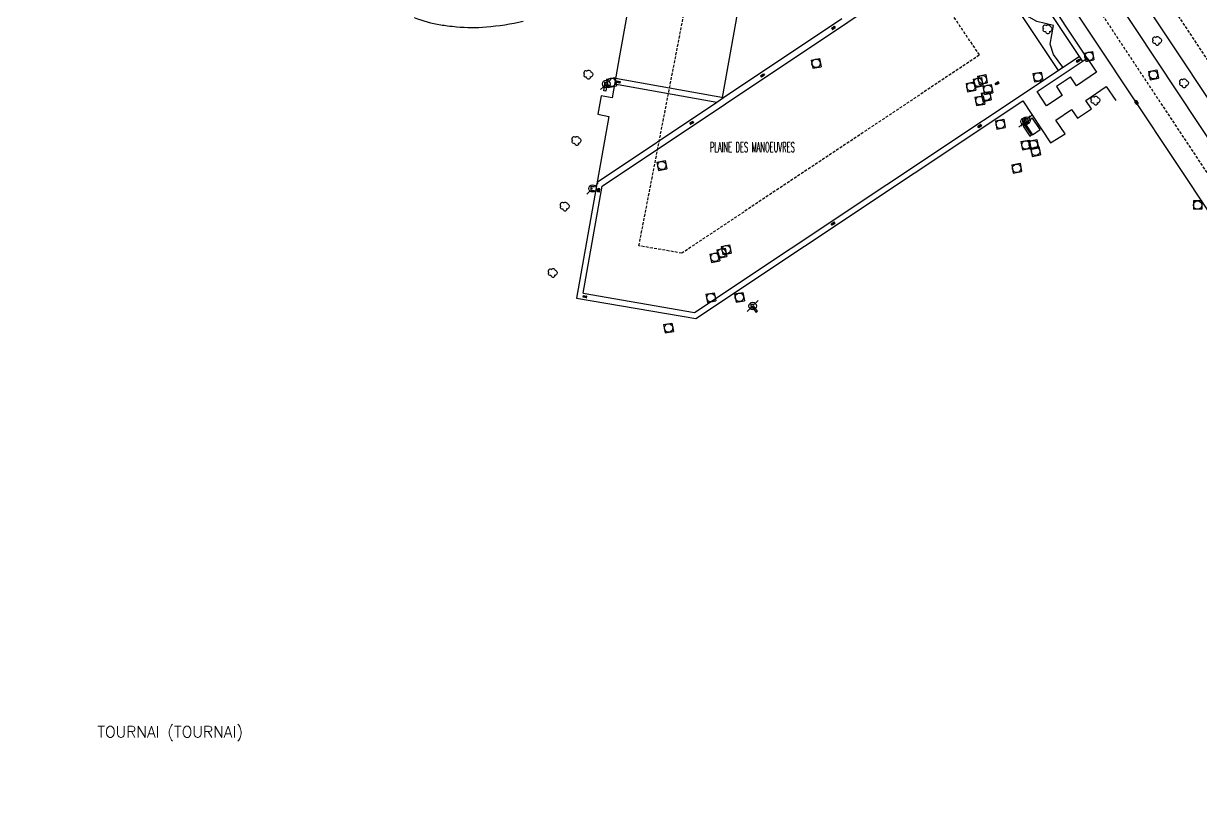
# Model space of a CAD drawing. Header units: millimetres. Extents: x 80000 to 81000, y 144000 to 145000.
# Drawn here: x 80000 to 80209, y 144000 to 144138.5 of the extents above; entities that cross this region are included whole.
import ezdxf
from ezdxf.enums import TextEntityAlignment as Align

# ---------------------------------------------------------------- set-up
doc = ezdxf.new("R2010")
doc.units = ezdxf.units.MM
doc.linetypes.add('DASHED', pattern=[0.75, 0.5, -0.25])
doc.layers.get('0').update_dxf_attribs({"linetype": 'CONTINUOUS'})
for name, color, linetype in [('W0001', 6, 'DASHED'), ('W0008', 7, 'CONTINUOUS'), ('W0100', 7, 'CONTINUOUS'), ('W0300', 7, 'CONTINUOUS'), ('W0400', 7, 'CONTINUOUS'), ('W0420', 7, 'CONTINUOUS'), ('W0471', 7, 'CONTINUOUS'), ('W0980', 7, 'CONTINUOUS'), ('W0989', 7, 'CONTINUOUS')]:
    doc.layers.add(name, color=color, linetype=linetype)
doc.styles.get("Standard").update_dxf_attribs({"font": 'romans.shx', "width": 0.85})

# ---------------------------------------------------------------- blocks, each defined once
blk = doc.blocks.new('T400')
for p, q in [((-0.15, 0.3), (0.15, 0.3)), ((-0.15, -0.25), (-0.15, 0.3)), ((-0.15, 0.15), (0.15, 0.15)), ((-0.15, 0), (0.15, 0)), ((0.15, 0.3), (0.15, -0.25)), ((-0.15, -0.15), (0.15, -0.15)), ((-0.15, -0.25), (-0.15, -0.3)), ((-0.15, -0.3), (0.15, -0.3)), ((0.15, -0.3), (0.15, -0.25))]:
    blk.add_line(p, q)
blk = doc.blocks.new('T420')
for p, q in [((0.75, 0.75), (-0.75, 0.75)), ((-0.75, 0.75), (-0.75, -0.75)), ((0.75, 0.75), (0.75, -0.75)), ((0.75, -0.75), (-0.75, -0.75))]:
    blk.add_line(p, q)
blk.add_ellipse((0, 0), major_axis=(-0.53, 0.53), ratio=1, start_param=3.926991, end_param=10.210176)
blk = doc.blocks.new('T471')
for p, q in [((-0.333334, 0.333334), (-0.333334, -0.333334)), ((-0.333334, 0.333334), (0.333334, 0.333334)), ((-0.333334, 0), (0, 0)), ((0.500001, 0.500001), (1.000002, 1.000002)), ((-0.500001, -0.500001), (-1.000002, -1.000002)), ((-0.333334, -0.333334), (0.333334, -0.333334))]:
    blk.add_line(p, q)
blk.add_ellipse((0, 0), major_axis=(0.471405, 0.471405), ratio=1, start_param=5.4977871438, end_param=11.780972451)
blk = doc.blocks.new('T300')
for p, q in [((-0.8, 0.51), (-0.86, 0.34)), ((-0.86, 0.34), (-0.86, 0.17)), ((-0.86, 0.17), (-0.74, 0.06)), ((-0.69, 0.63), (-0.8, 0.51)), ((-0.8, -0.06), (-0.74, 0.06)), ((-0.74, 0.06), (-0.69, 0.11)), ((-0.57, 0.69), (-0.69, 0.63)), ((-0.46, 0.69), (-0.57, 0.69)), ((-0.29, 0.63), (-0.46, 0.69)), ((-0.29, 0.63), (-0.17, 0.74)), ((-0.23, 0.57), (-0.29, 0.63)), ((-0.17, 0.74), (-0.06, 0.8)), ((-0.06, 0.8), (0.06, 0.8)), ((0.06, 0.8), (0.23, 0.74)), ((0.23, 0.74), (0.34, 0.63)), ((0.34, 0.63), (0.4, 0.51)), ((0.46, 0.46), (0.34, 0.46)), ((0.4, 0.51), (0.4, 0.46)), ((0.57, 0.4), (0.46, 0.46)), ((0.57, 0.4), (0.69, 0.29)), ((0.69, 0.29), (0.74, 0.17)), ((0.74, 0.06), (0.69, -0.17)), ((0.74, 0.17), (0.74, 0.06)), ((-0.8, -0.17), (-0.8, -0.06)), ((-0.8, -0.23), (-0.8, -0.17)), ((-0.74, -0.34), (-0.8, -0.23)), ((-0.69, -0.4), (-0.74, -0.34)), ((-0.51, -0.46), (-0.69, -0.4)), ((-0.4, -0.46), (-0.51, -0.46)), ((-0.4, -0.46), (-0.34, -0.46)), ((-0.34, -0.46), (-0.34, -0.4)), ((-0.34, -0.51), (-0.34, -0.46)), ((-0.29, -0.63), (-0.34, -0.51)), ((-0.17, -0.74), (-0.29, -0.63)), ((-0.06, -0.8), (-0.17, -0.74)), ((0.06, -0.8), (-0.06, -0.8)), ((0.17, -0.74), (0.06, -0.8)), ((0.23, -0.69), (0.17, -0.74)), ((0.29, -0.46), (0.23, -0.46)), ((0.29, -0.63), (0.23, -0.69)), ((0.46, -0.4), (0.29, -0.46)), ((0.34, -0.51), (0.29, -0.63)), ((0.34, -0.51), (0.34, -0.46)), ((0.57, -0.34), (0.46, -0.4)), ((0.63, -0.29), (0.57, -0.34)), ((0.69, -0.17), (0.63, -0.29))]:
    blk.add_line(p, q)

msp = doc.modelspace()

# ---------------------------------------------------------------- linework, layer by layer
at = {"layer": 'W0001'}
for points in [[(80000.01, 144455.58), (80023.94, 144412.74), (80076.58, 144332.88), (80149.74, 144222.81), (80231.1, 144100.63), (80261.87, 144054.72), (80295.89, 144002.69)], [(80104.3, 144230.53), (80169.71, 144132.83), (80116.89, 144097.69), (80109.27, 144099), (80120.07, 144154.61)]]:
    msp.add_lwpolyline(points, dxfattribs=at)
at = {"layer": 'W0001', "flags": 128}
msp.add_lwpolyline([(80284.18, 144000), (80282.84, 144002.23), (80276.12, 144012.3), (80228.66, 144084.13), (80176.06, 144163.33), (80129.72, 144233.25), (80084.5, 144301.5), (80035.92, 144374.55), (80006.48, 144418.63), (80000, 144431.42)], dxfattribs=at)
at = {"layer": 'W0008'}
msp.add_lwpolyline([(80025.15, 144403.44), (80021.85, 144408.35, 0.074308), (80021.11, 144409.15, 0.078908), (80020.23, 144409.67, 0.104225), (80019.75, 144409.74, 0.080664), (80019.14, 144409.61, 0.124485), (80018.51, 144409.17, 0.162683), (80018.29, 144408.62, 0.086077), (80018.38, 144407.76, 0.07444), (80018.8, 144406.86), (80029.36, 144390.74), (80065.24, 144336.65), (80098.96, 144285.93), (80143.62, 144218.52), (80197.36, 144137.6), (80230.94, 144086.95)], format="xyb", dxfattribs=at)
at = {"layer": 'W0008', "flags": 128}
for points in [[(80211.37, 144103.72), (80169.33, 144166.98)], [(80109.83, 144155.13), (80108.36, 144146.92), (80108.21, 144145.88), (80105.85, 144132.7), (80104.52, 144125.28), (80102.55, 144125.6), (80101.96, 144122.34), (80103.93, 144121.98), (80098.19, 144089.7), (80119.35, 144086.08), (80177.43, 144124.71), (80182.35, 144117.26), (80184.93, 144118.9), (80183.32, 144121.31), (80186.11, 144123.18), (80187.12, 144121.64), (80189.63, 144123.29), (80188.63, 144124.8), (80192.23, 144127.27), (80193.94, 144124.77)], [(80124.09, 144125.3), (80127.17, 144142.51)], [(80145.31, 144139.29), (80124.29, 144125.27)], [(80124.29, 144125.27), (80105.13, 144128.7)], [(80124.29, 144125.27), (80123.08, 144124.42), (80104.96, 144127.67)], [(80123.08, 144124.42), (80101.83, 144110.21)]]:
    msp.add_lwpolyline(points, dxfattribs=at)
at = {"layer": 'W0008'}
for points in [[(80188.88, 144132.28), (80172.27, 144157.28), (80168.72, 144154.92)], [(80169.3, 144154.05), (80172, 144155.84), (80187.43, 144132.6)], [(80099.35, 144090.56), (80102.77, 144109.6), (80168.28, 144153.37)], [(80099.35, 144090.56), (80119.12, 144087.16), (80187.43, 144132.6), (80188.02, 144131.71)]]:
    msp.add_lwpolyline(points, dxfattribs=at)
at = {"layer": 'W0008', "flags": 128}
for points in [[(80183.71, 144130.13), (80184.52, 144130.68), (80182.87, 144132.98), (80182.27, 144134.79), (80182.88, 144138.13), (80179.94, 144138.79), (80178.57, 144139.59), (80173.98, 144146.52), (80174.7, 144150.46), (80170.88, 144151.17), (80169.09, 144153.91), (80168.28, 144153.37)], [(80188.88, 144132.28), (80190.55, 144129.82), (80186.95, 144127.38), (80185.92, 144128.98), (80185.91, 144128.92), (80183.39, 144127.26), (80184.41, 144125.7), (80181.64, 144123.85), (80179.96, 144126.36)]]:
    msp.add_lwpolyline(points, close=True, dxfattribs=at)
msp.add_lwpolyline([(80069.37, 144139.5, 0.053788), (80074.07, 144138.23, 0.008666), (80075.31, 144138.06, 0.006841), (80076.9, 144137.89, 0.044132), (80082.18, 144137.86, 0.035304), (80088.71, 144138.86, 0.062616)], format="xyb", dxfattribs=at)
at = {"layer": 'W0008'}
msp.add_polyline3d([(80078.68, 144323.49, 33.17), (80133.45, 144240.95, 33.96), (80183.23, 144165.83, 35.86), (80231.7, 144092.95, 37.88), (80289.25, 144006.26, 40.27), (80288.77, 144005.87, 40.32)], dxfattribs=at)
at = {"layer": 'W0100', "flags": 128}
for points in [[(80103.56, 144127.56), (80103.38, 144126.45), (80103.04, 144126.51), (80103.23, 144127.62)], [(80178.96, 144118.67), (80177.77, 144120.41), (80177.49, 144120.21), (80178.68, 144118.47)], [(80179.17, 144121.64), (80177.8, 144120.74), (80179.15, 144118.72), (80180.52, 144119.62)], [(80129.37, 144088.14), (80130.04, 144087.22), (80130.31, 144087.41), (80129.64, 144088.33)]]:
    msp.add_lwpolyline(points, close=True, dxfattribs=at)

# ---------------------------------------------------------------- block references
at = {"layer": 'W0300'}
for p in [(80181.87, 144137.45), (80201.32, 144135.37), (80100.32, 144129.38), (80206.11, 144127.84), (80190.38, 144124.78), (80098.23, 144117.63), (80096.15, 144105.97), (80094.02, 144094.17)]:
    msp.add_blockref('T300', p, dxfattribs=at)
at = {"layer": 'W0400'}
for p, rotation in [((80143.8, 144137.67), 303.8183104301911), ((80187.26, 144131.85), 301.3316041789915), ((80131.22, 144129.23), 303.3593444571586), ((80105.59, 144128.09), 258.6375567435958), ((80172.89, 144127.83), 121.7272451475964), ((80197.62, 144124.43, -3.52), 213.5776885366624), ((80118.64, 144120.83), 299.9572949390353), ((80169.81, 144120.26), 124.0658840301226), ((80102.11, 144108.86), 170.4608344770652), ((80143.77, 144102.94), 122.2644067988687), ((80099.69, 144089.96), 79.57524836087744)]:
    msp.add_blockref('T400', p, dxfattribs=dict(at, rotation=rotation))
at = {"layer": 'W0420'}
for p, rotation in [((80189.2, 144132.62), 100.6484164616743), ((80140.74, 144131.38), 100.6484164616712), ((80104.39, 144128), 100.6484164616712), ((80169.49, 144128), 100.6484164616712), ((80170.26, 144128.52), 100.6484164616743), ((80180.12, 144128.96), 100.6484164616712), ((80200.63, 144129.35), 100.6484164616631), ((80168.23, 144127.22), 100.6484164616631), ((80171.23, 144126.76), 100.6484164616661), ((80169.82, 144124.76), 100.6484164616631), ((80170.94, 144125.51), 100.6484164616743), ((80173.44, 144120.58), 100.6484164616743), ((80177.98, 144116.9), 100.6484164616661), ((80179.32, 144116.98), 100.6484164616743), ((80179.71, 144115.75), 100.6484164616743), ((80113.34, 144113.25), 100.6484164616712), ((80176.35, 144112.77), 100.6484164616631), ((80122.75, 144096.93), 100.6484164616743), ((80123.98, 144097.7), 100.6484164616661), ((80124.77, 144098.3), 100.6484164616661), ((80122.05, 144089.8), 100.6484164616661), ((80127.12, 144089.85), 100.6484164616743), ((80114.53, 144084.41), 100.6484164616661)]:
    msp.add_blockref('T420', p, dxfattribs=dict(at, rotation=rotation))
msp.add_blockref('T420', (80208.47, 144106.23, -3.26), dxfattribs=at)
at = {"layer": 'W0471'}
for p in [(80103.47, 144127.73), (80177.75, 144121.05), (80178.08, 144121.24), (80101.04, 144109.17), (80129.47, 144088.31)]:
    msp.add_blockref('T471', p, dxfattribs=at)

# ---------------------------------------------------------------- texts
at = {"layer": 'W0980'}
msp.add_text('TOURNAI (TOURNAI)', height=2, dxfattribs=at).set_placement((80026.04, 144012.57), align=Align.MIDDLE)
at = {"layer": 'W0989', "width": 0.5}
msp.add_text('PLAINE DES MANOEUVRES', height=1.75, dxfattribs=at).set_placement((80129.42, 144116.5), align=Align.MIDDLE)

doc.saveas('drawing.dxf')
